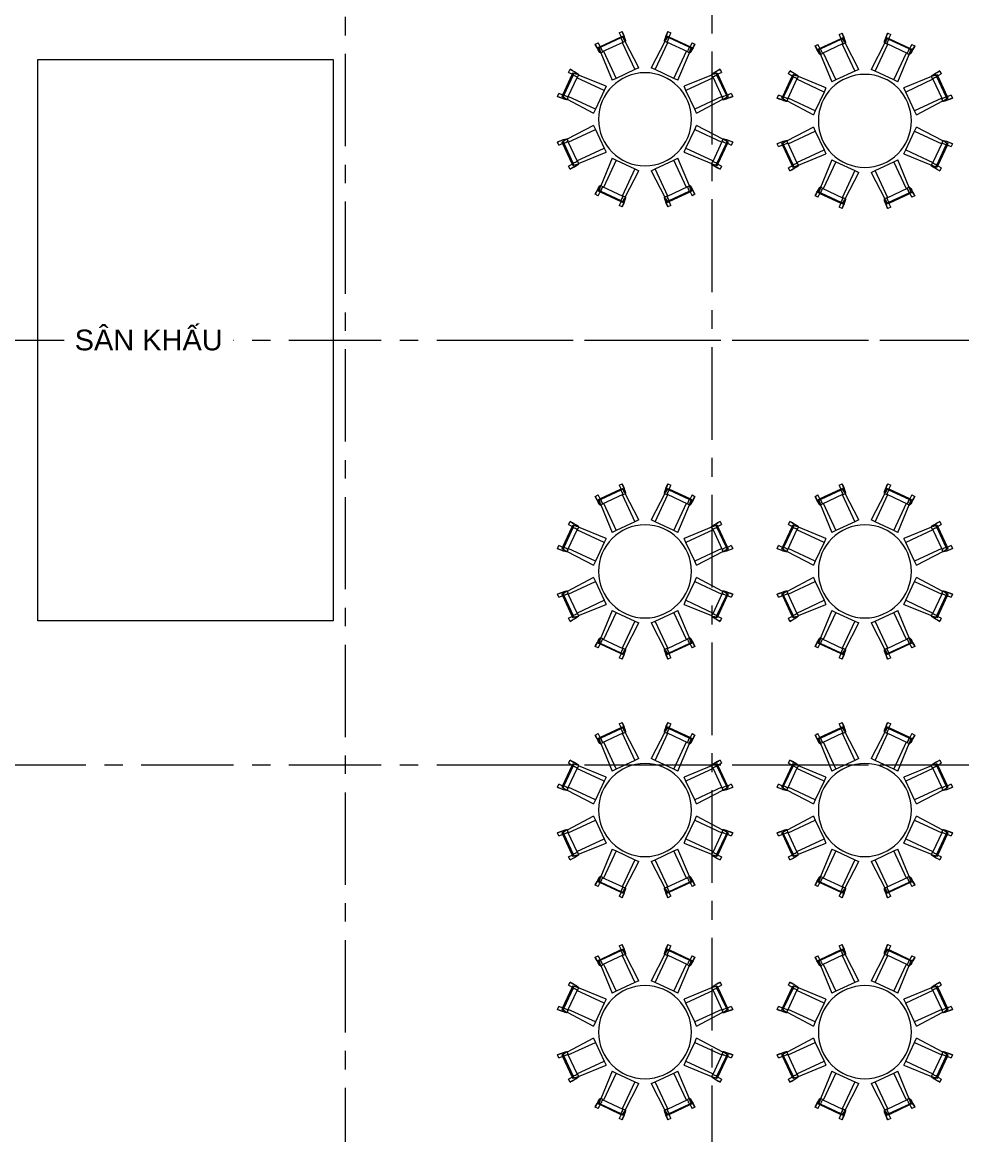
# Model space of a CAD drawing. Header units: millimetres. Extents: x 886808 to 1650903, y -1008069 to 230892.
# Drawn here: x 935578 to 948298, y -496899 to -481836 of the extents above; entities that cross this region are included whole.
import ezdxf

# ---------------------------------------------------------------- set-up
doc = ezdxf.new("R2010")
doc.units = ezdxf.units.MM
doc.linetypes.add('CENTER', pattern=[2, 1.25, -0.25, 0.25, -0.25])
doc.layers.get('0').update_dxf_attribs({"lineweight": 0})
for name, color, linetype, lineweight in [('8l NET TO', 8, 'Continuous', 9), ('I-FURN', 252, 'Continuous', 5), ('net vl', 33, 'Continuous', 5)]:
    doc.layers.add(name, color=color, linetype=linetype, lineweight=lineweight)
doc.styles.add('Roof Fl type B$0$GHICHUTHUONG', font='arial.ttf', dxfattribs={"width": 0.8})

# ---------------------------------------------------------------- blocks, each defined once
blk = doc.blocks.new('TRUC KHU BEP')
at = {"layer": '8l NET TO', "color": 251, "linetype": 'CENTER', "ltscale": 1000, "true_color": 0x636466, "transparency": 33554636}
for p, q in [((5035, -4024), (5035, 41133)), ((10000, -3999), (10000, 41158)), ((-5729, 21350), (13215, 21350)), ((-5729, 15600), (13215, 15600))]:
    blk.add_line(p, q, dxfattribs=at)
blk = doc.blocks.new('Cafeteria_Table_-_Round_3929 - 54_ Dia_-V26-MẶT BẰNG BỐ TRÍ TẦNG 2')
at = {"layer": 'I-FURN', "transparency": 33554636}
for p, q in [((-452, 986), (-179, 1113)), ((-174, 1101), (-446, 974)), ((-197, 1168), (-156, 1187)), ((-179, 1113), (-155, 1125)), ((-174, 1101), (-179, 1113)), ((-149, 1112), (-174, 1101)), ((-156, 1187), (-151, 1175)), ((-149, 1112), (-155, 1125)), ((-143, 1042), (-112, 1057)), ((-131, 1086), (-124, 1079)), ((-122, 1078), (-121, 1079)), ((70, 697), (-117, 1055)), ((422, 1055), (235, 697)), ((417, 1057), (448, 1042)), ((426, 1079), (427, 1078)), ((429, 1079), (436, 1086)), ((460, 1125), (454, 1112)), ((478, 1101), (454, 1112)), ((455, 1175), (461, 1187)), ((460, 1125), (484, 1113)), ((461, 1187), (502, 1168)), ((484, 1113), (478, 1101)), ((751, 974), (478, 1101)), ((484, 1113), (757, 986)), ((-523, 1016), (-483, 1035)), ((-518, 1004), (-523, 1016)), ((-476, 975), (-452, 986)), ((-470, 962), (-476, 975)), ((-446, 974), (-470, 962)), ((-446, 974), (-452, 986)), ((-446, 974), (-452, 986)), ((-452, 898), (-421, 913)), ((-432, 942), (-434, 946)), ((-422, 917), (-146, 1046)), ((-411, 922), (-239, 554)), ((-157, 1040), (15, 672)), ((-145, 1044), (-143, 1042)), ((290, 672), (462, 1040)), ((448, 1042), (450, 1044)), ((451, 1046), (726, 917)), ((544, 554), (715, 922)), ((725, 913), (757, 898)), ((739, 946), (737, 942)), ((757, 986), (751, 974)), ((757, 986), (751, 974)), ((775, 962), (751, 974)), ((757, 986), (781, 975)), ((781, 975), (775, 962)), ((788, 1035), (828, 1016)), ((828, 1016), (822, 1004)), ((-447, 901), (-294, 528)), ((598, 528), (752, 901)), ((-961, 332), (-834, 604)), ((-882, 635), (-863, 676)), ((-863, 676), (-851, 670)), ((-834, 604), (-823, 629)), ((-834, 604), (-821, 599)), ((-834, 604), (-821, 598)), ((-823, 629), (-810, 623)), ((-810, 623), (-821, 599)), ((-767, 614), (-767, 616)), ((-760, 573), (-746, 605)), ((15, 672), (-239, 554)), ((70, 697), (15, 672)), ((290, 672), (235, 697)), ((544, 554), (290, 672)), ((1050, 605), (1065, 573)), ((1072, 616), (1072, 614)), ((1115, 623), (1127, 629)), ((1126, 599), (1115, 623)), ((1126, 599), (1139, 604)), ((1126, 598), (1139, 604)), ((1127, 629), (1139, 604)), ((1139, 604), (1266, 332)), ((1156, 670), (1168, 676)), ((1168, 676), (1187, 635)), ((-821, 598), (-948, 326)), ((-893, 298), (-764, 574)), ((-793, 586), (-790, 585)), ((-401, 391), (-770, 563)), ((-376, 446), (-748, 599)), ((-239, 554), (-294, 528)), ((598, 528), (544, 554)), ((1053, 599), (680, 446)), ((1074, 563), (706, 391)), ((1069, 574), (1198, 298)), ((1094, 585), (1098, 586)), ((1253, 326), (1126, 598)), ((-1034, 309), (-1016, 349)), ((-1022, 303), (-1034, 309)), ((-972, 308), (-961, 332)), ((-972, 308), (-960, 302)), ((-961, 332), (-948, 326)), ((-948, 326), (-960, 302)), ((-908, 306), (-904, 304)), ((-902, 303), (-893, 298)), ((-520, 138), (-888, 309)), ((-401, 391), (-520, 138)), ((-376, 446), (-401, 391)), ((706, 391), (680, 446)), ((824, 138), (706, 391)), ((1192, 309), (824, 138)), ((1253, 326), (1266, 332)), ((1265, 302), (1253, 326)), ((1265, 302), (1277, 308)), ((1266, 332), (1277, 308)), ((1320, 349), (1339, 309)), ((1339, 309), (1327, 303)), ((-927, 274), (-926, 274)), ((-904, 264), (-890, 296)), ((-902, 270), (-545, 83)), ((-890, 296), (-892, 297)), ((850, 83), (1207, 270)), ((1194, 296), (1209, 264)), ((1196, 297), (1195, 296)), ((1231, 274), (1232, 274)), ((-520, 138), (-545, 83)), ((850, 83), (824, 138)), ((-545, -83), (-902, -270)), ((-888, -309), (-520, -138)), ((-545, -83), (-520, -138)), ((-520, -138), (-401, -391)), ((706, -391), (824, -138)), ((824, -138), (850, -83)), ((824, -138), (1192, -309)), ((1207, -270), (850, -83)), ((-926, -274), (-927, -274)), ((-890, -296), (-904, -264)), ((-893, -298), (-902, -303)), ((-764, -574), (-893, -298)), ((-892, -297), (-890, -296)), ((1198, -298), (1069, -574)), ((1209, -264), (1194, -296)), ((1195, -296), (1196, -297)), ((1232, -274), (1231, -274)), ((-1034, -309), (-1022, -303)), ((-1016, -349), (-1034, -309)), ((-960, -302), (-972, -308)), ((-961, -332), (-972, -308)), ((-948, -326), (-961, -332)), ((-834, -604), (-961, -332)), ((-960, -302), (-948, -326)), ((-948, -326), (-821, -598)), ((-904, -304), (-908, -306)), ((-770, -563), (-401, -391)), ((-748, -599), (-376, -446)), ((-401, -391), (-376, -446)), ((680, -446), (706, -391)), ((680, -446), (1053, -599)), ((706, -391), (1074, -563)), ((1126, -598), (1253, -326)), ((1266, -332), (1139, -604)), ((1253, -326), (1265, -302)), ((1266, -332), (1253, -326)), ((1277, -308), (1265, -302)), ((1277, -308), (1266, -332)), ((1339, -309), (1320, -349)), ((1327, -303), (1339, -309)), ((-821, -598), (-834, -604)), ((-821, -599), (-834, -604)), ((-821, -599), (-810, -623)), ((-746, -605), (-760, -573)), ((-294, -528), (-447, -901)), ((-239, -554), (-411, -922)), ((-294, -528), (-239, -554)), ((-239, -554), (15, -672)), ((290, -672), (544, -554)), ((544, -554), (598, -528)), ((715, -922), (544, -554)), ((752, -901), (598, -528)), ((1065, -573), (1050, -605)), ((1098, -586), (1094, -585)), ((1115, -623), (1126, -599)), ((1139, -604), (1126, -598)), ((1139, -604), (1126, -599)), ((-863, -676), (-882, -635)), ((-851, -670), (-863, -676)), ((-823, -629), (-834, -604)), ((-810, -623), (-823, -629)), ((-767, -616), (-767, -614)), ((15, -672), (-157, -1040)), ((-117, -1055), (70, -697)), ((15, -672), (70, -697)), ((235, -697), (290, -672)), ((235, -697), (422, -1055)), ((462, -1040), (290, -672)), ((1072, -614), (1072, -616)), ((1127, -629), (1115, -623)), ((1139, -604), (1127, -629)), ((1168, -676), (1156, -670)), ((1187, -635), (1168, -676)), ((-421, -913), (-452, -898)), ((757, -898), (725, -913)), ((-523, -1016), (-518, -1004)), ((-483, -1035), (-523, -1016)), ((-476, -975), (-470, -962)), ((-452, -986), (-476, -975)), ((-470, -962), (-446, -974)), ((-462, -920), (-463, -920)), ((-452, -986), (-446, -974)), ((-452, -986), (-446, -974)), ((-179, -1113), (-452, -986)), ((-446, -974), (-174, -1101)), ((-146, -1046), (-422, -917)), ((-143, -1042), (-145, -1044)), ((-112, -1057), (-143, -1042)), ((448, -1042), (417, -1057)), ((450, -1044), (448, -1042)), ((726, -917), (451, -1046)), ((478, -1101), (751, -974)), ((757, -986), (484, -1113)), ((751, -974), (775, -962)), ((751, -974), (757, -986)), ((751, -974), (757, -986)), ((781, -975), (757, -986)), ((768, -920), (767, -920)), ((775, -962), (781, -975)), ((828, -1016), (788, -1035)), ((822, -1004), (828, -1016)), ((-156, -1187), (-197, -1168)), ((-179, -1113), (-174, -1101)), ((-155, -1125), (-179, -1113)), ((-174, -1101), (-149, -1112)), ((-151, -1175), (-156, -1187)), ((-155, -1125), (-149, -1112)), ((454, -1112), (478, -1101)), ((454, -1112), (460, -1125)), ((461, -1187), (455, -1175)), ((484, -1113), (460, -1125)), ((502, -1168), (461, -1187)), ((478, -1101), (484, -1113))]:
    blk.add_line(p, q, dxfattribs=at)
at = {"layer": 'I-FURN', "transparency": 33554636, "flags": 128}
for points in [[(-197, 1168), (-182, 1133), (-174, 1115)], [(-174, 1101), (-160, 1073), (-153, 1060)], [(-121, 1079), (-122, 1087), (-125, 1101), (-132, 1123), (-143, 1152), (-156, 1187)], [(-155, 1125), (-142, 1102), (-131, 1087)], [(-146, 1046), (-152, 1057), (-154, 1060)], [(-151, 1175), (-135, 1136), (-124, 1104), (-116, 1081), (-111, 1065), (-111, 1057)], [(-151, 1056), (-151, 1054), (-148, 1049)], [(-111, 1057), (-115, 1058), (-122, 1068), (-134, 1086), (-149, 1112)], [(416, 1057), (416, 1065), (420, 1081), (428, 1104), (440, 1136), (455, 1175)], [(454, 1112), (439, 1086), (427, 1068), (420, 1058), (416, 1057)], [(461, 1187), (447, 1152), (437, 1123), (430, 1101), (426, 1087), (426, 1079)], [(436, 1087), (446, 1102), (460, 1125)], [(458, 1060), (456, 1057), (451, 1046)], [(452, 1049), (455, 1054), (456, 1056)], [(458, 1060), (465, 1073), (478, 1101)], [(478, 1115), (486, 1133), (502, 1168)], [(-523, 1016), (-505, 983), (-490, 956), (-478, 937), (-469, 925), (-463, 920)], [(-453, 898), (-459, 903), (-468, 916), (-481, 938), (-498, 967), (-518, 1004)], [(-457, 983), (-466, 1001), (-483, 1035)], [(-463, 920), (-461, 922), (-463, 932), (-468, 950), (-476, 975)], [(-470, 962), (-460, 934), (-454, 913), (-451, 901), (-453, 898)], [(-421, 913), (-421, 915), (-425, 926)], [(730, 926), (726, 915), (726, 913)], [(758, 898), (756, 901), (758, 913), (765, 934), (775, 962)], [(822, 1004), (802, 967), (786, 938), (773, 916), (763, 903), (758, 898)], [(788, 1035), (771, 1001), (762, 983)], [(781, 975), (772, 950), (767, 932), (766, 922), (768, 920)], [(768, 920), (773, 925), (782, 937), (794, 956), (810, 983), (828, 1016)], [(-882, 635), (-848, 618), (-831, 609)], [(-767, 616), (-772, 621), (-785, 630), (-804, 642), (-830, 657), (-863, 676)], [(-851, 670), (-815, 650), (-785, 633), (-764, 620), (-751, 611), (-746, 606)], [(-823, 629), (-797, 620), (-780, 615), (-770, 613)], [(-746, 606), (-749, 604), (-761, 606), (-781, 612), (-810, 623)], [(1050, 606), (1056, 611), (1069, 620), (1090, 633), (1119, 650), (1156, 670)], [(1115, 623), (1086, 612), (1066, 606), (1054, 604), (1050, 606)], [(1168, 676), (1135, 657), (1109, 642), (1089, 630), (1077, 621), (1072, 616)], [(1074, 613), (1085, 615), (1102, 620), (1127, 629)], [(1135, 609), (1153, 618), (1187, 635)], [(-776, 579), (-774, 578), (-763, 574), (-761, 573)], [(1066, 573), (1068, 574), (1079, 578)], [(-1034, 309), (-999, 295), (-970, 285), (-949, 278), (-934, 274), (-927, 274)], [(-905, 264), (-913, 264), (-928, 268), (-952, 276), (-983, 288), (-1022, 303)], [(-963, 326), (-981, 334), (-1016, 349)], [(-927, 277), (-934, 284), (-949, 294), (-972, 308)], [(-960, 302), (-933, 286), (-915, 275), (-906, 267), (-905, 264)], [(-908, 306), (-921, 313), (-948, 326)], [(-896, 300), (-902, 303), (-903, 303)], [(1198, 298), (1209, 304), (1213, 306)], [(1209, 304), (1207, 303), (1201, 300)], [(1327, 303), (1288, 288), (1257, 276), (1233, 268), (1217, 264), (1210, 264)], [(1210, 264), (1211, 267), (1220, 275), (1238, 286), (1265, 302)], [(1253, 326), (1226, 313), (1212, 306)], [(1277, 308), (1254, 294), (1239, 284), (1231, 277)], [(1232, 274), (1239, 274), (1254, 278), (1275, 285), (1304, 295), (1339, 309)], [(1320, 349), (1286, 334), (1267, 326)], [(-927, -274), (-934, -274), (-949, -278), (-970, -285), (-999, -295), (-1034, -309)], [(-1022, -303), (-983, -288), (-952, -276), (-928, -268), (-913, -264), (-905, -264)], [(-972, -308), (-949, -294), (-934, -284), (-927, -277)], [(-905, -264), (-906, -267), (-915, -275), (-933, -286), (-960, -302)], [(-903, -303), (-902, -303), (-896, -300)], [(1213, -306), (1209, -304), (1198, -298)], [(1201, -300), (1207, -303), (1209, -304)], [(1265, -302), (1238, -286), (1220, -275), (1211, -267), (1210, -264)], [(1210, -264), (1217, -264), (1233, -268), (1257, -276), (1288, -288), (1327, -303)], [(1231, -277), (1239, -284), (1254, -294), (1277, -308)], [(1339, -309), (1304, -295), (1275, -285), (1254, -278), (1239, -274), (1232, -274)], [(-1016, -349), (-981, -334), (-963, -326)], [(-948, -326), (-921, -313), (-908, -306)], [(1212, -306), (1226, -313), (1253, -326)], [(1267, -326), (1286, -334), (1320, -349)], [(-790, -585), (-793, -586), (-795, -587)], [(-761, -573), (-763, -574), (-774, -578), (-776, -579)], [(1079, -578), (1068, -574), (1066, -573)], [(-831, -609), (-848, -618), (-882, -635)], [(-863, -676), (-830, -657), (-804, -642), (-785, -630), (-772, -621), (-767, -616)], [(-746, -606), (-751, -611), (-764, -620), (-785, -633), (-815, -650), (-851, -670)], [(-770, -613), (-780, -615), (-797, -620), (-823, -629)], [(-810, -623), (-781, -612), (-761, -606), (-749, -604), (-746, -606)], [(1050, -606), (1054, -604), (1066, -606), (1086, -612), (1115, -623)], [(1156, -670), (1119, -650), (1090, -633), (1069, -620), (1056, -611), (1050, -606)], [(1072, -616), (1077, -621), (1089, -630), (1109, -642), (1135, -657), (1168, -676)], [(1127, -629), (1102, -620), (1085, -615), (1074, -613)], [(1187, -635), (1153, -618), (1135, -609)], [(-518, -1004), (-498, -967), (-481, -938), (-468, -916), (-459, -903), (-453, -898)], [(-453, -898), (-451, -901), (-454, -913), (-460, -934), (-470, -962)], [(775, -962), (765, -934), (758, -913), (756, -901), (758, -898)], [(758, -898), (763, -903), (773, -916), (786, -938), (802, -967), (822, -1004)], [(-463, -920), (-469, -925), (-478, -937), (-490, -956), (-505, -983), (-523, -1016)], [(-483, -1035), (-466, -1001), (-457, -983)], [(-476, -975), (-468, -950), (-463, -932), (-461, -922)], [(-434, -947), (-434, -946), (-432, -942)], [(-426, -928), (-425, -926), (-421, -915), (-421, -913)], [(-154, -1060), (-152, -1057), (-146, -1046)], [(-148, -1049), (-151, -1054), (-151, -1056)], [(451, -1046), (456, -1057), (458, -1060)], [(456, -1056), (455, -1054), (452, -1049)], [(726, -913), (726, -915), (730, -926), (731, -928)], [(737, -942), (739, -946), (739, -947)], [(762, -983), (771, -1001), (788, -1035)], [(766, -922), (767, -932), (772, -950), (781, -975)], [(828, -1016), (810, -983), (794, -956), (782, -937), (773, -925), (768, -920)], [(-174, -1115), (-182, -1133), (-197, -1168)], [(-153, -1060), (-160, -1073), (-174, -1101)], [(-156, -1187), (-143, -1152), (-132, -1123), (-125, -1101), (-122, -1087), (-121, -1079)], [(-121, -1079), (-124, -1079), (-131, -1087), (-142, -1102), (-155, -1125)], [(-111, -1057), (-111, -1065), (-116, -1081), (-124, -1104), (-135, -1136), (-151, -1175)], [(-149, -1112), (-134, -1086), (-122, -1068), (-115, -1058), (-111, -1057)], [(455, -1175), (440, -1136), (428, -1104), (420, -1081), (416, -1065), (416, -1057)], [(416, -1057), (420, -1058), (427, -1068), (439, -1086), (454, -1112)], [(460, -1125), (446, -1102), (436, -1087), (429, -1079), (426, -1079)], [(426, -1079), (426, -1087), (430, -1101), (437, -1123), (447, -1152), (461, -1187)], [(478, -1101), (465, -1073), (458, -1060)], [(502, -1168), (486, -1133), (478, -1115)]]:
    blk.add_lwpolyline(points, dxfattribs=at)
at = {"layer": 'I-FURN', "transparency": 33554636}
for start, end in [(0, 180), (180, 0)]:
    blk.add_arc((152, 0), 630, start, end, dxfattribs=at)
for centre, major_axis, start_param, end_param in [((-833, 1797), (-412, 884), 3.410964, 3.51126), ((-833, 1797), (-412, 884), 3.23382, 3.401937), ((1137, 1797), (412, 884), 2.881248, 3.049365), ((1137, 1797), (412, 884), 2.771925, 2.872221), ((-1644, 985), (-884, 412), 2.771925, 2.865674), ((-1644, 985), (-884, 412), 2.881248, 3.049365), ((1949, 985), (884, 412), 3.23382, 3.401937), ((1949, 985), (884, 412), 3.417511, 3.51126), ((-1644, -985), (884, 412), 0.269372, 0.369668), ((-1644, -985), (884, 412), 0.092227, 0.260344), ((1949, -985), (-884, 412), 6.022841, 6.190958), ((1949, -985), (-884, 412), 5.913518, 6.013814), ((-833, -1797), (412, 884), 5.913518, 6.013814), ((-833, -1797), (412, 884), 6.022841, 6.190958), ((1137, -1797), (-412, 884), 0.092227, 0.260344), ((1137, -1797), (-412, 884), 0.269372, 0.369668)]:
    blk.add_ellipse(centre, major_axis=major_axis, ratio=0.007077, start_param=start_param, end_param=end_param, dxfattribs=at)

msp = doc.modelspace()

# ---------------------------------------------------------------- linework, layer by layer
at = {"layer": '8l NET TO', "color": 251, "linetype": 'CENTER', "ltscale": 1000, "true_color": 0x636466, "transparency": 33554636}
for p, q in [((944918.6, -511483.1), (944918.6, -466326.1)), ((941785.5, -486140.1), (971474.1, -486140.1)), ((941785.5, -491890.1), (971474.1, -491890.1))]:
    msp.add_line(p, q, dxfattribs=at)
at = {"layer": 'I-FURN', "transparency": 33554636}
msp.add_lwpolyline([(939790, -489940.1), (935790, -489940.1), (935790, -482340.1), (939790, -482340.1), (939790, -486140.1)], close=True, dxfattribs=at)

# ---------------------------------------------------------------- block references
at = {"transparency": 33554636}
msp.add_blockref('TRUC KHU BEP', (934918.6, -507490.1), dxfattribs=at)
at = {"layer": 'I-FURN', "transparency": 33554636}
for p in [(943858.3, -483149.2, 0), (946834.8, -483171.2, 0), (943858.3, -489271.7, 0), (946834.8, -489271.7, 0), (943858.3, -492503.1, 0), (946834.8, -492503.1, 0), (943858.3, -495510.4, 0), (946834.8, -495510.4, 0)]:
    msp.add_blockref('Cafeteria_Table_-_Round_3929 - 54_ Dia_-V26-MẶT BẰNG BỐ TRÍ TẦNG 2', p, dxfattribs=at)

# ---------------------------------------------------------------- next in the draw order: texts
at = {"layer": 'net vl', "ltscale": 300, "transparency": 33554636, "insert": (937290, -486140.1), "char_height": 280.709, "attachment_point": 5, "style": 'Roof Fl type B$0$GHICHUTHUONG', "bg_fill": 2}
msp.add_mtext('{\\W1;SÂN KHẤU}', dxfattribs=at)

doc.saveas('drawing.dxf')
